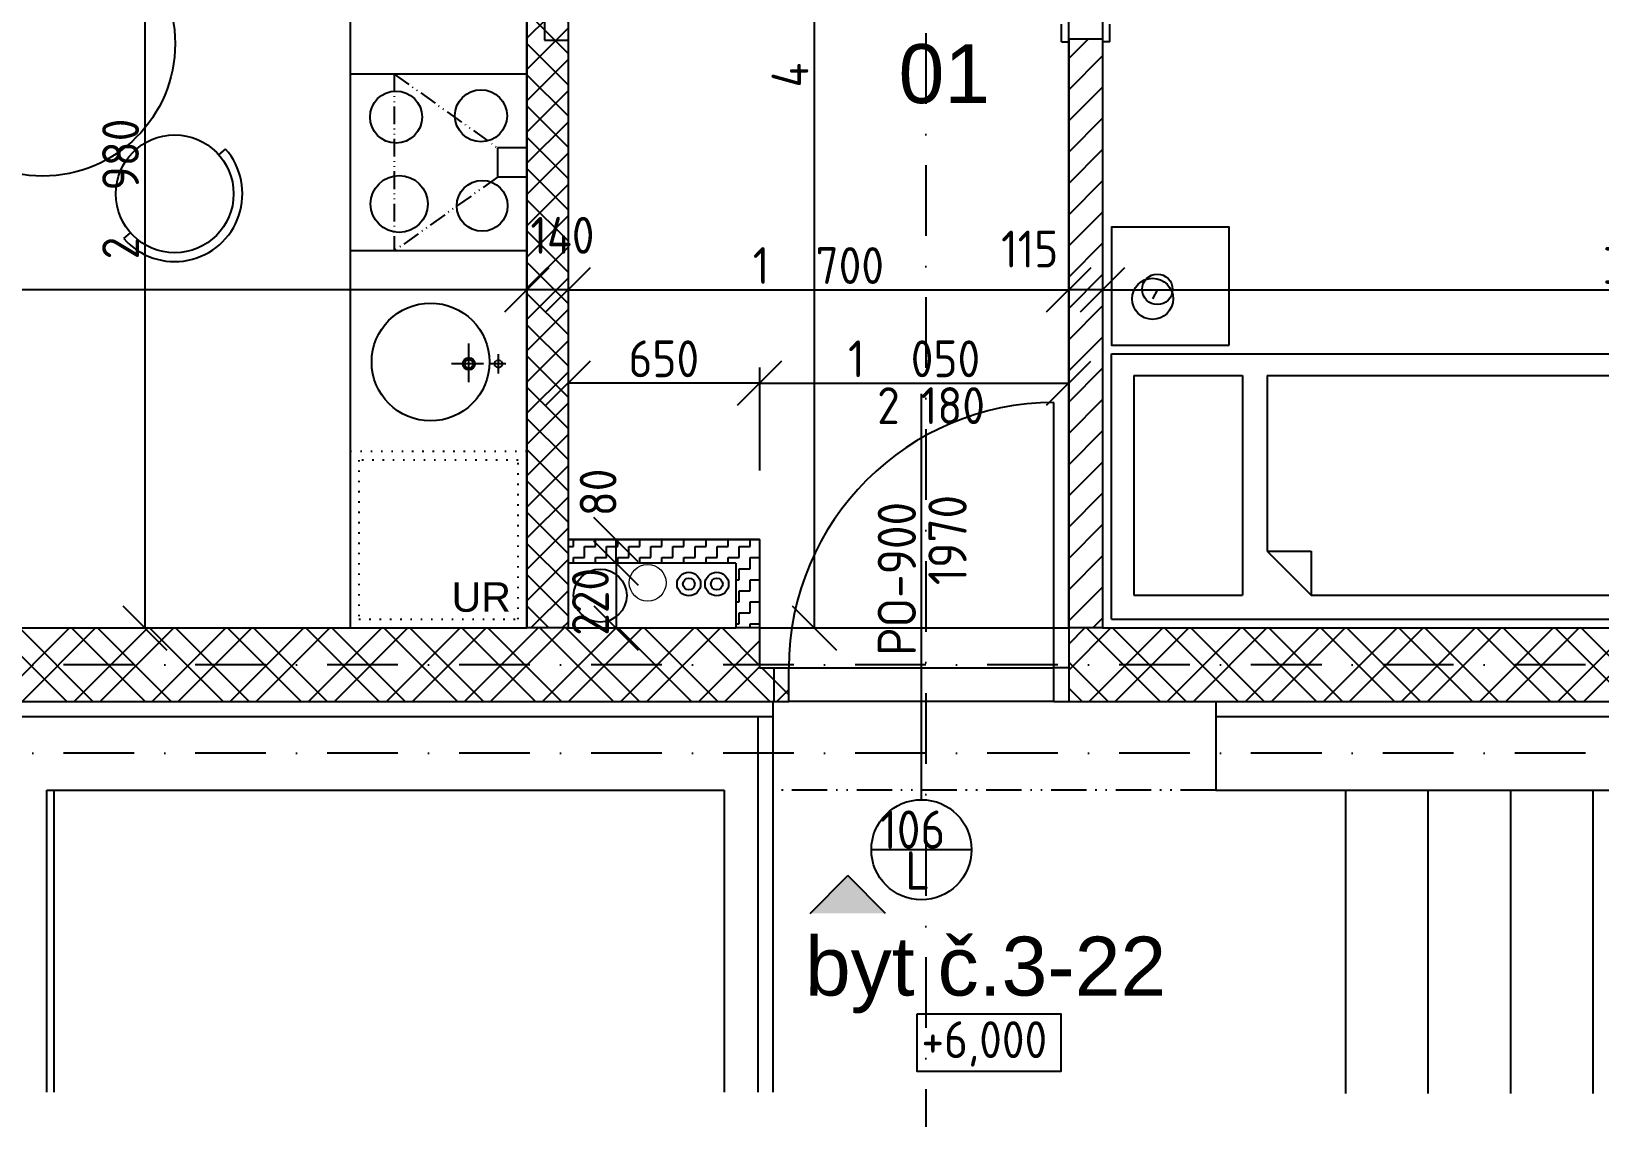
# Model space of a CAD drawing. Extents: x 4511820 to 5180432, y -1526536 to -944957.
# Drawn here: x 5148380 to 5153705, y -1137966 to -1134279 of the extents above; entities that cross this region are included whole.
import ezdxf

# ---------------------------------------------------------------- set-up
doc = ezdxf.new("R2010")
doc.units = 0
doc.header["$MEASUREMENT"] = 0
for name, pattern in [('ACAD_ISO07W100', [3.5, 0.5, -3]), ('ACAD_ISO12W100', [22, 12, -3, 0.5, -3, 0.5, -3]), ('BODKOCIARKOVANA_3', [5.6, 3, -1.3, 0, -1.3]), ('DASHED', [0.75, 0.5, -0.25])]:
    doc.linetypes.add(name, pattern=pattern)
doc.layers.get('0').update_dxf_attribs({"linetype": 'CONTINUOUS'})
doc.layers.get('Defpoints').update_dxf_attribs({"color": 61, "linetype": 'CONTINUOUS'})
for name, color, linetype in [('DVERE', 45, 'CONTINUOUS'), ('KÓTY', 4, 'CONTINUOUS'), ('MÚRY', 1, 'CONTINUOUS'), ('osi', 253, 'CONTINUOUS'), ('Plochy', 41, 'CONTINUOUS'), ('POPIS', 7, 'CONTINUOUS'), ('TENKÁ', 7, 'CONTINUOUS'), ('Z-Kúrenie', 101, 'CONTINUOUS'), ('ZARIADENIE', 47, 'CONTINUOUS'), ('ZARIADENIE1', 145, 'CONTINUOUS'), ('ZZ-elektro', 221, 'CONTINUOUS'), ('zz-vetr', 52, 'CONTINUOUS'), ('ŠRAFY', 82, 'CONTINUOUS')]:
    doc.layers.add(name, color=color, linetype=linetype)
doc.layers.add('zz-kanal-splaskova', color=37, linetype='CONTINUOUS', lineweight=18)
doc.styles.add('ARIAL', font='arial.ttf')
doc.styles.add('Style-Arial', font='arial.ttf')
doc.styles.add('STYLE1', font='isocp.shx')
doc.dimstyles.new('STANDARD-50', dxfattribs={"dimtxt": 125, "dimasz": 150, "dimexe": 10, "dimexo": 200, "dimgap": 20, "dimtad": 1, "dimdsep": 46, "dimlunit": 6, "dimtxsty": 'STYLE1', "dimblk1": 'OBLIQUE', "dimblk2": 'OBLIQUE', "dimsah": 1, "dimcen": 2.5, "dimse1": 1, "dimse2": 1, "dimadec": 0, "dimazin": 0, "dimtfac": 1, "dimtmove": 1, "dimatfit": 3, "dimldrblk": 'OBLIQUE', "dimfxl": 1, "dimtolj": 1, "dimtzin": 0, "dimarcsym": 0})
pattern_1 = [(135, (515810.9, 44482.1), (-132.5825215, -132.5825215), []), (135, (515810.9, 44570.48), (-132.5825215, -132.5825215), [])]
pattern_2 = [(45, (584112, 91563.12), (-132.5825215, 132.5825215), []), (45, (584200.39, 91563.12), (-132.5825215, 132.5825215), [])]

# ---------------------------------------------------------------- blocks, each defined once
blk = doc.blocks.new('stol kruh')
at = {"layer": 'ZARIADENIE', "ltscale": 0.25}
for p, q in [((4441014, -1342243.9), (4441036.5, -1342224.1)), ((4441690.1, -1342287.3), (4441670.3, -1342264.8)), ((4440690.9, -1342527.6), (4440713.4, -1342507.8)), ((4441974.3, -1342610), (4441954.5, -1342587.5)), ((4440650.1, -1343161.8), (4440670, -1343184.3)), ((4441910.8, -1343263.8), (4441933.3, -1343244)), ((4440934.3, -1343484.5), (4440954.1, -1343507)), ((4441588.1, -1343548), (4441610.6, -1343528.2))]:
    blk.add_line(p, q, dxfattribs=at)
for centre, radius in [((4440863.7, -1342375.8), 200), ((4441822.3, -1342437.4), 200), ((4441312.2, -1342885.9), 450), ((4440802.1, -1343334.4), 200), ((4441760.7, -1343396), 200)]:
    blk.add_circle(centre, radius, dxfattribs=at)
for centre, start, end in [((4440863.7, -1342375.8), 41.2828, 221.2828), ((4441822.3, -1342437.4), 311.3675, 131.3675), ((4440802.1, -1343334.4), 131.3675, 311.3675), ((4441760.7, -1343396), 221.3675, 41.3675)]:
    blk.add_arc(centre, 230, start, end, dxfattribs=at)
blk = doc.blocks.new('JEDNOPOSTEL')
at = {"layer": 'ZARIADENIE', "ltscale": 0.25}
for p, q in [((4449069, -1322230.2), (4447069, -1322230.2)), ((4447069, -1323130.2), (4447069, -1322230.2)), ((4449069, -1322230.2), (4449069, -1323130.2)), ((4449069, -1323130.2), (4447069, -1323130.2)), ((4448913, -1323349.6), (4448929.1, -1323317.4))]:
    blk.add_line(p, q, dxfattribs=at)
at = {"layer": 'ZARIADENIE', "color": 76, "ltscale": 0.25}
for p, q in [((4448390.6, -1322311.3), (4447130.6, -1322311.3)), ((4447130.6, -1323056.9), (4447130.6, -1322311.3)), ((4448540.6, -1322461.3), (4448390.6, -1322311.3)), ((4448390.6, -1322461.3), (4448390.6, -1322311.3)), ((4448992.6, -1322311.3), (4448623.3, -1322311.3)), ((4448623.3, -1323056.9), (4448623.3, -1322311.3)), ((4448992.6, -1323056.9), (4448992.6, -1322311.3)), ((4448540.6, -1322461.3), (4448390.6, -1322461.3)), ((4448540.6, -1323056.9), (4448540.6, -1322461.3)), ((4448540.6, -1323056.9), (4447130.6, -1323056.9)), ((4448992.6, -1323056.9), (4448623.3, -1323056.9))]:
    blk.add_line(p, q, dxfattribs=at)
at = {"layer": 'ZARIADENIE'}
blk.add_lwpolyline([(4448669, -1323160.2), (4448669, -1323560.2), (4449069, -1323560.2), (4449069, -1323160.2)], close=True, dxfattribs=at)
at = {"layer": 'ZARIADENIE', "ltscale": 0.25}
for centre, radius in [((4448929.1, -1323317.4), 69.7), ((4448913, -1323349.6), 51.9)]:
    blk.add_circle(centre, radius, dxfattribs=at)
blk = doc.blocks.new('_OBLIQUE')
at = {"color": 0, "linetype": 'ByBlock'}
blk.add_line((-0.5, -0.5), (0.5, 0.5), dxfattribs=at)
blk = doc.blocks.new('*D18261')
at = {"layer": 'Defpoints', "color": 0}
for p in [(5151902.5, -1135473), (5150852.5, -1136004.2), (5151902.5, -1136004.2)]:
    blk.add_point(p, dxfattribs=at)
at = {"layer": 'KÓTY', "color": 0, "lineweight": -2}
blk.add_line((5150852.5, -1135473), (5151902.5, -1135473), dxfattribs=at)
at = {"layer": 'KÓTY', "color": 0, "linetype": 'ByBlock', "lineweight": -2, "xscale": 150, "yscale": 150, "zscale": 150, "rotation": 180}
blk.add_blockref('_OBLIQUE', (5150852.5, -1135473), dxfattribs=at)
at = {"layer": 'KÓTY', "color": 0, "linetype": 'ByBlock', "lineweight": -2, "xscale": 150, "yscale": 150, "zscale": 150}
blk.add_blockref('_OBLIQUE', (5151902.5, -1135473), dxfattribs=at)
at = {"layer": 'KÓTY', "color": 0, "insert": (5151377.5, -1135390.5), "char_height": 125, "attachment_point": 5, "style": 'STYLE1'}
blk.add_mtext('\\A1;1ﾠ050', dxfattribs=at)
blk = doc.blocks.new('*D18262')
at = {"layer": 'Defpoints', "color": 0}
for p in [(5150202.5, -1135473), (5150202.5, -1136004.2), (5150852.5, -1136004.2)]:
    blk.add_point(p, dxfattribs=at)
at = {"layer": 'KÓTY', "color": 0, "lineweight": -2}
blk.add_line((5150852.5, -1135473), (5150202.5, -1135473), dxfattribs=at)
at = {"layer": 'KÓTY', "color": 0, "linetype": 'ByBlock', "lineweight": -2, "xscale": 150, "yscale": 150, "zscale": 150, "rotation": 180}
blk.add_blockref('_OBLIQUE', (5150202.5, -1135473), dxfattribs=at)
at = {"layer": 'KÓTY', "color": 0, "linetype": 'ByBlock', "lineweight": -2, "xscale": 150, "yscale": 150, "zscale": 150}
blk.add_blockref('_OBLIQUE', (5150852.5, -1135473), dxfattribs=at)
at = {"layer": 'KÓTY', "color": 0, "insert": (5150527.5, -1135390.5), "char_height": 125, "attachment_point": 5, "style": 'STYLE1'}
blk.add_mtext('\\A1;650', dxfattribs=at)
blk = doc.blocks.new('*D18263')
at = {"layer": 'Defpoints', "color": 0}
for p in [(5151902.5, -1135156.5), (5150202.5, -1136004.2), (5151902.5, -1136004.2)]:
    blk.add_point(p, dxfattribs=at)
at = {"layer": 'KÓTY', "color": 0, "lineweight": -2}
blk.add_line((5150202.5, -1135156.5), (5151902.5, -1135156.5), dxfattribs=at)
at = {"layer": 'KÓTY', "color": 0, "linetype": 'ByBlock', "lineweight": -2, "xscale": 150, "yscale": 150, "zscale": 150, "rotation": 180}
blk.add_blockref('_OBLIQUE', (5150202.5, -1135156.5), dxfattribs=at)
at = {"layer": 'KÓTY', "color": 0, "linetype": 'ByBlock', "lineweight": -2, "xscale": 150, "yscale": 150, "zscale": 150}
blk.add_blockref('_OBLIQUE', (5151902.5, -1135156.5), dxfattribs=at)
at = {"layer": 'KÓTY', "color": 0, "insert": (5151052.5, -1135074), "char_height": 125, "attachment_point": 5, "style": 'STYLE1'}
blk.add_mtext('\\A1;1ﾠ700', dxfattribs=at)
blk = doc.blocks.new('*D18264')
at = {"layer": 'Defpoints', "color": 0}
for p in [(5155902.5, -1135156.5), (5152017.5, -1136304.2), (5155902.5, -1136304.2)]:
    blk.add_point(p, dxfattribs=at)
at = {"layer": 'KÓTY', "color": 0, "lineweight": -2}
blk.add_line((5152017.5, -1135156.5), (5155902.5, -1135156.5), dxfattribs=at)
at = {"layer": 'KÓTY', "color": 0, "linetype": 'ByBlock', "lineweight": -2, "xscale": 150, "yscale": 150, "zscale": 150, "rotation": 180}
blk.add_blockref('_OBLIQUE', (5152017.5, -1135156.5), dxfattribs=at)
at = {"layer": 'KÓTY', "color": 0, "linetype": 'ByBlock', "lineweight": -2, "xscale": 150, "yscale": 150, "zscale": 150}
blk.add_blockref('_OBLIQUE', (5155902.5, -1135156.5), dxfattribs=at)
at = {"layer": 'KÓTY', "color": 0, "insert": (5153960, -1135074), "char_height": 125, "attachment_point": 5, "style": 'STYLE1'}
blk.add_mtext('\\A1;3ﾠ885', dxfattribs=at)
blk = doc.blocks.new('*D18265')
at = {"layer": 'Defpoints', "color": 0}
for p in [(5151902.5, -1135156.5), (5151902.5, -1136304.2), (5152017.5, -1136304.2)]:
    blk.add_point(p, dxfattribs=at)
at = {"layer": 'KÓTY', "color": 0, "lineweight": -2}
blk.add_line((5152017.5, -1135156.5), (5151902.5, -1135156.5), dxfattribs=at)
at = {"layer": 'KÓTY', "color": 0, "linetype": 'ByBlock', "lineweight": -2, "xscale": 150, "yscale": 150, "zscale": 150, "rotation": 180}
blk.add_blockref('_OBLIQUE', (5151902.5, -1135156.5), dxfattribs=at)
at = {"layer": 'KÓTY', "color": 0, "linetype": 'ByBlock', "lineweight": -2, "xscale": 150, "yscale": 150, "zscale": 150}
blk.add_blockref('_OBLIQUE', (5152017.5, -1135156.5), dxfattribs=at)
at = {"layer": 'KÓTY', "color": 0, "insert": (5151770, -1135018), "char_height": 125, "attachment_point": 5, "style": 'STYLE1'}
blk.add_mtext('\\A1;115', dxfattribs=at)
blk = doc.blocks.new('*D18266')
at = {"layer": 'Defpoints', "color": 0}
for p in [(5150062.5, -1135156.5), (5150062.5, -1135156.5), (5150202.5, -1135156.5)]:
    blk.add_point(p, dxfattribs=at)
at = {"layer": 'KÓTY', "color": 0, "lineweight": -2}
blk.add_line((5150202.5, -1135156.5), (5150062.5, -1135156.5), dxfattribs=at)
at = {"layer": 'KÓTY', "color": 0, "linetype": 'ByBlock', "lineweight": -2, "xscale": 150, "yscale": 150, "zscale": 150, "rotation": 180}
blk.add_blockref('_OBLIQUE', (5150062.5, -1135156.5), dxfattribs=at)
at = {"layer": 'KÓTY', "color": 0, "linetype": 'ByBlock', "lineweight": -2, "xscale": 150, "yscale": 150, "zscale": 150}
blk.add_blockref('_OBLIQUE', (5150202.5, -1135156.5), dxfattribs=at)
at = {"layer": 'KÓTY', "color": 0, "insert": (5150183.3, -1134971.5), "char_height": 125, "attachment_point": 5, "style": 'STYLE1'}
blk.add_mtext('\\A1;140', dxfattribs=at)
blk = doc.blocks.new('*D18267')
at = {"layer": 'Defpoints', "color": 0}
for p in [(5144217.5, -1135156.5), (5144217.5, -1136304.2), (5150062.5, -1136304.2)]:
    blk.add_point(p, dxfattribs=at)
at = {"layer": 'KÓTY', "color": 0, "lineweight": -2}
blk.add_line((5150062.5, -1135156.5), (5144217.5, -1135156.5), dxfattribs=at)
at = {"layer": 'KÓTY', "color": 0, "linetype": 'ByBlock', "lineweight": -2, "xscale": 150, "yscale": 150, "zscale": 150, "rotation": 180}
blk.add_blockref('_OBLIQUE', (5144217.5, -1135156.5), dxfattribs=at)
at = {"layer": 'KÓTY', "color": 0, "linetype": 'ByBlock', "lineweight": -2, "xscale": 150, "yscale": 150, "zscale": 150}
blk.add_blockref('_OBLIQUE', (5150062.5, -1135156.5), dxfattribs=at)
at = {"layer": 'KÓTY', "color": 0, "insert": (5147140, -1135074), "char_height": 125, "attachment_point": 5, "style": 'STYLE1'}
blk.add_mtext('\\A1;5ﾠ845', dxfattribs=at)
blk = doc.blocks.new('*D18277')
at = {"layer": 'Defpoints', "color": 0}
for p in [(5150202.5, -1136084.2), (5150202.5, -1136304.2), (5150365.5, -1136304.2)]:
    blk.add_point(p, dxfattribs=at)
at = {"layer": 'KÓTY', "color": 0, "lineweight": -2}
blk.add_line((5150365.5, -1136084.2), (5150365.5, -1136304.2), dxfattribs=at)
at = {"layer": 'KÓTY', "color": 0, "linetype": 'ByBlock', "lineweight": -2, "xscale": 150, "yscale": 150, "zscale": 150}
for p, rotation in [((5150365.5, -1136084.2), 90), ((5150365.5, -1136304.2), 270)]:
    blk.add_blockref('_OBLIQUE', p, dxfattribs=dict(at, rotation=rotation))
at = {"layer": 'KÓTY', "color": 0, "insert": (5150278.5, -1136215.5), "char_height": 125, "attachment_point": 5, "rotation": 90, "style": 'STYLE1'}
blk.add_mtext('\\A1;220', dxfattribs=at)
blk = doc.blocks.new('*D18278')
at = {"layer": 'Defpoints', "color": 0}
for p in [(5150365.5, -1136004.2), (5150365.5, -1136004.2), (5150365.5, -1136084.2)]:
    blk.add_point(p, dxfattribs=at)
at = {"layer": 'KÓTY', "color": 0, "lineweight": -2}
blk.add_line((5150365.5, -1136084.2), (5150365.5, -1136004.2), dxfattribs=at)
at = {"layer": 'KÓTY', "color": 0, "linetype": 'ByBlock', "lineweight": -2, "xscale": 150, "yscale": 150, "zscale": 150}
for p, rotation in [((5150365.5, -1136004.2), 90), ((5150365.5, -1136084.2), 270)]:
    blk.add_blockref('_OBLIQUE', p, dxfattribs=dict(at, rotation=rotation))
at = {"layer": 'KÓTY', "color": 0, "insert": (5150304.5, -1135844), "char_height": 125, "attachment_point": 5, "rotation": 90, "style": 'STYLE1'}
blk.add_mtext('\\A1;80', dxfattribs=at)
blk = doc.blocks.new('*D18285')
at = {"layer": 'Defpoints', "color": 0}
for p in [(5151902.5, -1132184.2), (5151038.5, -1136304.2), (5151902.5, -1136304.2)]:
    blk.add_point(p, dxfattribs=at)
at = {"layer": 'KÓTY', "color": 0, "lineweight": -2}
blk.add_line((5151038.5, -1132184.2), (5151038.5, -1136304.2), dxfattribs=at)
at = {"layer": 'KÓTY', "color": 0, "linetype": 'ByBlock', "lineweight": -2, "xscale": 150, "yscale": 150, "zscale": 150}
for p, rotation in [((5151038.5, -1132184.2), 90), ((5151038.5, -1136304.2), 270)]:
    blk.add_blockref('_OBLIQUE', p, dxfattribs=dict(at, rotation=rotation))
at = {"layer": 'KÓTY', "color": 0, "insert": (5150956, -1134244.2), "char_height": 125, "attachment_point": 5, "rotation": 90, "style": 'STYLE1'}
blk.add_mtext('\\A1;4ﾠ120', dxfattribs=at)
blk = doc.blocks.new('*D22007')
at = {"layer": 'Defpoints', "color": 0}
for p in [(5149312.5, -1133324.2), (5148765.5, -1136304.2), (5149312.5, -1136304.2)]:
    blk.add_point(p, dxfattribs=at)
at = {"layer": 'KÓTY', "color": 0, "lineweight": -2}
blk.add_line((5148765.5, -1133324.2), (5148765.5, -1136304.2), dxfattribs=at)
at = {"layer": 'KÓTY', "color": 0, "linetype": 'ByBlock', "lineweight": -2, "xscale": 150, "yscale": 150, "zscale": 150}
for p, rotation in [((5148765.5, -1133324.2), 90), ((5148765.5, -1136304.2), 270)]:
    blk.add_blockref('_OBLIQUE', p, dxfattribs=dict(at, rotation=rotation))
at = {"layer": 'KÓTY', "color": 0, "insert": (5148683, -1134814.2), "char_height": 125, "attachment_point": 5, "rotation": 90, "style": 'STYLE1'}
blk.add_mtext('\\A1;2ﾠ980', dxfattribs=at)

msp = doc.modelspace()

# ---------------------------------------------------------------- hatches: boundary and pattern name
at = {"layer": 'TENKÁ'}
h = msp.add_hatch(color=256, dxfattribs=at)
h.dxf.hatch_style = 1
h.paths.add_polyline_path([(5151280.91, -1137273.102), (5151024.09, -1137273.102), (5151152.5, -1137144.691)])
at = {"layer": 'ŠRAFY', "ltscale": 0.25}
h = msp.add_hatch(dxfattribs=at)
h.set_pattern_fill('ANSI37', color=256, scale=600, style=0)
h.set_pattern_definition([(45, (-2973754.684, 527212.784), (-53.0330086, 53.0330086), []), (135, (-2973754.684, 527212.784), (-53.0330086, -53.0330086), [])])
h.paths.add_polyline_path([(5150062.5, -1133209.191), (5150062.5, -1133324.191), (5150062.5, -1136304.191), (5150202.5, -1136304.191), (5150202.5, -1136084.191), (5150202.5, -1136004.191), (5150202.5, -1133209.191)])
h = msp.add_hatch(dxfattribs=at)
h.set_pattern_fill('ANSI31', color=256, scale=600, style=0)
h.set_pattern_definition([(45, (515270.5, 303822), (-53.0330086, 53.0330086), [])])
h.paths.add_polyline_path([(5152017.5, -1134304.191), (5151902.5, -1134304.191), (5151902.5, -1134314.191), (5151902.5, -1136304.191), (5152017.5, -1136304.191), (5152017.5, -1134314.191)])
h = msp.add_hatch(dxfattribs=at)
h.set_pattern_fill('ZIGZAG', color=256, scale=300, style=0)
h.set_pattern_definition([(0, (-68841.5, 303822), (37.5, 37.5), [37.5, -37.5]), (90, (-68804, 303822), (-37.5, 37.5), [37.5, -37.5])])
h.paths.add_polyline_path([(5150852.5, -1136004.191), (5150202.5, -1136004.191), (5150202.5, -1136084.191), (5150772.5, -1136084.191), (5150772.5, -1136304.191), (5150852.5, -1136304.191)])
at = {"layer": 'ŠRAFY'}
h = msp.add_hatch(dxfattribs=at)
h.set_pattern_fill('ANSI32', color=256, scale=500, angle=90)
h.set_pattern_definition(pattern_1)
h.paths.add_polyline_path([(5150852.5, -1136304.191), (5150772.5, -1136304.191), (5150202.5, -1136304.191), (5150062.5, -1136304.191), (5150057.5, -1136304.191), (5149462.5, -1136304.191), (5144217.5, -1136304.191), (5144042.5, -1136304.191), (5142602.5, -1136304.191), (5142602.5, -1136554.191), (5150897.5, -1136554.191), (5150952.5, -1136554.191), (5150952.5, -1136439.191), (5150852.5, -1136439.191)])
h = msp.add_hatch(dxfattribs=at)
h.set_pattern_fill('ANSI32', color=256, scale=500)
h.set_pattern_definition(pattern_2)
h.paths.add_polyline_path([(5150852.5, -1136304.191), (5150772.5, -1136304.191), (5150202.5, -1136304.191), (5150062.5, -1136304.191), (5150057.5, -1136304.191), (5149462.5, -1136304.191), (5144217.5, -1136304.191), (5144042.5, -1136304.191), (5142602.5, -1136304.191), (5142602.5, -1136554.191), (5150897.5, -1136554.191), (5150952.5, -1136554.191), (5150952.5, -1136439.191), (5150852.5, -1136439.191)])
h = msp.add_hatch(dxfattribs=at)
h.set_pattern_fill('ANSI32', color=256, scale=500, angle=90)
h.set_pattern_definition(pattern_1)
h.paths.add_polyline_path([(5155902.5, -1136554.191), (5155902.5, -1136304.191), (5152017.5, -1136304.191), (5151902.5, -1136304.191), (5151902.5, -1136439.191), (5151902.5, -1136554.191), (5152402.5, -1136554.191)])
h = msp.add_hatch(dxfattribs=at)
h.set_pattern_fill('ANSI32', color=256, scale=500)
h.set_pattern_definition(pattern_2)
h.paths.add_polyline_path([(5155902.5, -1136554.191), (5155902.5, -1136304.191), (5152017.5, -1136304.191), (5151902.5, -1136304.191), (5151902.5, -1136439.191), (5151902.5, -1136554.191), (5152402.5, -1136554.191)])

# ---------------------------------------------------------------- linework, layer by layer
at = {"layer": 'DVERE', "ltscale": 0.25}
for p, q in [((5151877.5, -1134314.191), (5151877.5, -1134254.191)), ((5152042.5, -1134314.191), (5152042.5, -1134254.191)), ((5151877.5, -1134314.191), (5151902.5, -1134314.191)), ((5152042.5, -1134314.191), (5152017.5, -1134314.191)), ((5151402.5, -1136887), (5151402.5, -1135509.691)), ((5151572.5, -1137057), (5151232.5, -1137057))]:
    msp.add_line(p, q, dxfattribs=at)
at = {"layer": 'DVERE'}
for p, q in [((5151852.5, -1136439.191), (5151852.5, -1135539.191)), ((5150952.5, -1136439.191), (5151852.5, -1136439.191)), ((5151852.5, -1136554.191), (5150952.5, -1136554.191))]:
    msp.add_line(p, q, dxfattribs=at)
at = {"layer": 'DVERE', "ltscale": 0.25}
msp.add_circle((5151402.5, -1137057), 170, dxfattribs=at)
at = {"layer": 'DVERE'}
msp.add_arc((5151852.5, -1136439.191), 900, 90, 180, dxfattribs=at)
at = {"layer": 'KÓTY', "ltscale": 0.25}
msp.add_line((5150852.5, -1135419.597), (5150852.5, -1135769.597), dxfattribs=at)
at = {"layer": 'MÚRY'}
for p, q in [((5150202.5, -1133209.191), (5150202.5, -1136004.191)), ((5150062.5, -1133324.191), (5150062.5, -1136304.191)), ((5150852.5, -1136004.191), (5150202.5, -1136004.191)), ((5150852.5, -1136004.191), (5150852.5, -1136439.191)), ((5150202.5, -1136084.191), (5150202.5, -1136304.191)), ((5150772.5, -1136084.191), (5150202.5, -1136084.191)), ((5150772.5, -1136084.191), (5150772.5, -1136304.191)), ((5144217.5, -1136304.191), (5150057.5, -1136304.191)), ((5150202.5, -1136304.191), (5150772.5, -1136304.191)), ((5151902.5, -1136304.191), (5151902.5, -1136439.191)), ((5152017.5, -1136304.191), (5155902.5, -1136304.191)), ((5150852.5, -1136439.191), (5150952.5, -1136439.191)), ((5150952.5, -1136554.191), (5150952.5, -1136439.191)), ((5151852.5, -1136554.191), (5151852.5, -1136439.191)), ((5151902.5, -1136439.191), (5151852.5, -1136439.191)), ((5150897.5, -1136554.191), (5150952.5, -1136554.191)), ((5150897.5, -1136554.191), (5150897.5, -1137880.191)), ((5151852.5, -1136554.191), (5152402.5, -1136554.191)), ((5152402.5, -1136554.191), (5152402.5, -1136854.191)), ((5148432.5, -1136854.191), (5150732.5, -1136854.191)), ((5152402.5, -1136854.191), (5155902.5, -1136854.191))]:
    msp.add_line(p, q, dxfattribs=at)
at = {"layer": 'MÚRY', "ltscale": 0.25}
for p, q in [((5151902.5, -1134304.191), (5152017.5, -1134304.191)), ((5151902.5, -1134304.191), (5151902.5, -1136439.191)), ((5152017.5, -1134304.191), (5152017.5, -1136304.191)), ((5148432.5, -1137880.191), (5148432.5, -1136854.191)), ((5150732.5, -1136854.191), (5150732.5, -1137880.191))]:
    msp.add_line(p, q, dxfattribs=at)
at = {"layer": 'osi', "linetype": 'BODKOCIARKOVANA_3', "ltscale": 80}
for p, q in [((5151417.5, -1109191.097), (5151417.5, -1141119)), ((5157242.5, -1136429.191), (5093572.5, -1136429.191)), ((5157242.5, -1136729.191), (5093572.5, -1136729.191))]:
    msp.add_line(p, q, dxfattribs=at)
at = {"layer": 'Plochy'}
for points in [[(5150062.5, -1133324.191), (5149312.5, -1133324.191), (5149312.5, -1132184.191), (5146967.5, -1132184.191), (5146967.5, -1133324.191), (5144217.5, -1133324.191), (5144217.5, -1136304.191), (5150062.5, -1136304.191)], [(5151902.5, -1136304.191), (5151902.5, -1132184.191), (5149312.5, -1132184.191), (5149312.5, -1133209.191), (5150202.5, -1133209.191), (5150202.5, -1136004.191), (5150852.5, -1136004.191), (5150852.5, -1136304.191)], [(5155902.5, -1133324.191), (5152017.5, -1133324.191), (5152017.5, -1136304.191), (5155902.5, -1136304.191)]]:
    msp.add_lwpolyline(points, close=True, dxfattribs=at)
at = {"layer": 'TENKÁ'}
for p, q in [((5150202.5, -1136004.191), (5150202.5, -1136084.191)), ((5150202.5, -1136304.191), (5150062.5, -1136304.191)), ((5150852.5, -1136304.191), (5150772.5, -1136304.191)), ((5152017.5, -1136304.191), (5151902.5, -1136304.191)), ((5150902.5, -1136554.191), (5150902.5, -1136439.191)), ((5151902.5, -1136439.191), (5151902.5, -1136554.191)), ((5142442.5, -1136554.191), (5150897.5, -1136554.191)), ((5152402.5, -1136554.191), (5156442.5, -1136554.191)), ((5142442.5, -1136604.191), (5150897.5, -1136604.191)), ((5150847.5, -1137880.191), (5150847.5, -1136604.191)), ((5152402.5, -1136604.191), (5156442.5, -1136604.191)), ((5152842.5, -1136854.191), (5152842.5, -1137884.191)), ((5153122.5, -1136854.191), (5153122.5, -1137884.191)), ((5153402.5, -1136854.191), (5153402.5, -1137884.191)), ((5153682.5, -1136854.191), (5153682.5, -1137884.191)), ((5151024.09, -1137273.102), (5151152.5, -1137144.691)), ((5151280.91, -1137273.102), (5151152.5, -1137144.691))]:
    msp.add_line(p, q, dxfattribs=at)
at = {"layer": 'TENKÁ', "linetype": 'ACAD_ISO12W100', "ltscale": 10}
for p, q in [((5150852.5, -1136304.191), (5151902.5, -1136304.191)), ((5152402.5, -1136854.191), (5150897.5, -1136854.191))]:
    msp.add_line(p, q, dxfattribs=at)
at = {"layer": 'TENKÁ', "ltscale": 0.25}
msp.add_line((5148457.5, -1137880.191), (5148457.5, -1136854.191), dxfattribs=at)
msp.add_lwpolyline([(5151388.193, -1137613.782), (5151875.807, -1137613.782), (5151875.807, -1137809.18), (5151388.193, -1137809.18)], close=True, dxfattribs=at)
at = {"layer": 'Z-Kúrenie'}
for centre, radius in [((5150612.602, -1136155.021), 40), ((5150707.602, -1136155.021), 40), ((5150612.602, -1136155.021), 20), ((5150707.602, -1136155.021), 20)]:
    msp.add_circle(centre, radius, dxfattribs=at)
at = {"layer": 'ZARIADENIE1', "color": 8, "ltscale": 0.25}
for p, q in [((5149462.5, -1133324.191), (5149462.5, -1136304.191)), ((5150062.5, -1134424.191), (5149462.5, -1134424.191)), ((5150062.5, -1134424.191), (5149462.5, -1134424.191)), ((5149962.5, -1134674.191), (5149962.5, -1134774.191)), ((5150062.5, -1134674.191), (5149962.5, -1134674.191)), ((5150062.5, -1134774.191), (5149962.5, -1134774.191)), ((5150062.5, -1135024.191), (5149462.5, -1135024.191)), ((5150062.5, -1135024.191), (5149462.5, -1135024.191))]:
    msp.add_line(p, q, dxfattribs=at)
at = {"layer": 'ZARIADENIE1', "color": 8, "linetype": 'ACAD_ISO12W100', "ltscale": 5}
for p, q in [((5149612.5, -1134424.191), (5149962.5, -1134674.191)), ((5149612.5, -1134424.191), (5149612.5, -1135024.191)), ((5149962.5, -1134774.191), (5149612.5, -1135024.191))]:
    msp.add_line(p, q, dxfattribs=at)
at = {"layer": 'ZARIADENIE1', "color": 8, "linetype": 'DASHED'}
for p, q in [((5149865.731, -1135470.152), (5149865.731, -1135338.699)), ((5149916.396, -1135407.164), (5149806.851, -1135407.164)), ((5149990.801, -1135407.164), (5149938.768, -1135407.164)), ((5149966.154, -1135440.028), (5149966.154, -1135374.301))]:
    msp.add_line(p, q, dxfattribs=at)
at = {"layer": 'ZARIADENIE1', "color": 8, "linetype": 'ACAD_ISO07W100', "ltscale": 10}
msp.add_line((5149462.5, -1135704.191), (5150062.5, -1135704.191), dxfattribs=at)
msp.add_lwpolyline([(5150032.5, -1135734.191), (5149492.5, -1135734.191), (5149492.5, -1136274.191), (5150032.5, -1136274.191)], close=True, dxfattribs=at)
at = {"layer": 'ZARIADENIE1', "color": 8, "ltscale": 0.25}
for centre, radius in [((5149618.424, -1134570.035), 88.387), ((5149906.735, -1134565.64), 88.387), ((5149628.946, -1134864.994), 96.805), ((5149910.943, -1134871.315), 86.283), ((5149735.588, -1135401.316), 200)]:
    msp.add_circle(centre, radius, dxfattribs=at)
at = {"layer": 'ZARIADENIE1', "color": 8, "linetype": 'Continuous'}
for centre, radius in [((5149865.464, -1135407.437), 20.877), ((5149865.731, -1135407.164), 14.781)]:
    msp.add_circle(centre, radius, dxfattribs=at)
at = {"layer": 'ZARIADENIE1', "color": 8, "linetype": 'DASHED'}
msp.add_circle((5149966.154, -1135407.478), 12.931, dxfattribs=at)
at = {"layer": 'ZZ-elektro'}
for p, q in [((5150122.5, -1133809.191), (5150122.5, -1134309.191)), ((5150122.5, -1134309.191), (5150202.5, -1134309.191))]:
    msp.add_line(p, q, dxfattribs=at)
at = {"layer": 'zz-kanal-splaskova'}
msp.add_circle((5150472.832, -1136150.81), 62.5, dxfattribs=at)
at = {"layer": 'zz-vetr'}
msp.add_circle((5150311.483, -1136194.191), 90, dxfattribs=at)

# ---------------------------------------------------------------- block references
at = {"layer": 'ZARIADENIE'}
msp.add_blockref('stol kruh', (707106.033, 208565.408), dxfattribs=at)
at = {"layer": 'ZARIADENIE', "color": 2, "rotation": 180}
msp.add_blockref('JEDNOPOSTEL', (9601116.5, -2458504.383), dxfattribs=at)

# ---------------------------------------------------------------- texts
at = {"layer": 'DVERE', "style": 'STYLE1'}
for s, p in [('106', (5151260.47, -1137053.5)), ('L', (5151347.47, -1137192.137))]:
    msp.add_text(s, height=130, dxfattribs=at).set_placement(p)
at = {"layer": 'KÓTY', "insert": (5151435.086, -1135549.457), "char_height": 125, "attachment_point": 5, "style": 'STYLE1'}
msp.add_mtext('\\A1;2 180', dxfattribs=at)
at = {"layer": 'POPIS', "lineweight": 40, "ltscale": 0.25, "style": 'ARIAL'}
msp.add_text('01', height=200, dxfattribs=at).set_placement((5151324.811, -1134522.598))
at = {"layer": 'POPIS', "color": 63, "ltscale": 0.25, "style": 'Style-Arial'}
msp.add_text('byt č.3-22', height=200, dxfattribs=at).set_placement((5151006.889, -1137551.873))
at = {"layer": 'TENKÁ', "linetype": 'Continuous', "style": 'STYLE1'}
for s, p in [('PO-900', (5151383.917, -1136398.571)), ('1970', (5151556.024, -1136158.88))]:
    msp.add_text(s, height=130, rotation=90, dxfattribs=at).set_placement(p)
at = {"layer": 'TENKÁ', "ltscale": 0.25, "style": 'STYLE1'}
msp.add_text('+6,000', height=125, dxfattribs=at).set_placement((5151402.582, -1137763.983))
at = {"layer": 'ZARIADENIE1', "color": 8, "ltscale": 0.25, "style": 'ARIAL'}
msp.add_text('UR', height=100, dxfattribs=at).set_placement((5149806.81, -1136249.108))

# ---------------------------------------------------------------- dimensions: what is measured, and where the dimension line sits
at = {"layer": 'KÓTY'}
dim = msp.add_linear_dim(base=(5151038.5, -1136304.191), p1=(5151902.5, -1132184.191), p2=(5151902.5, -1136304.191), angle=90, dimstyle='STANDARD-50', dxfattribs=at)
dim.commit()
dim.dimension.update_dxf_attribs({"geometry": '*D18285', "text_midpoint": (5150955.957, -1134244.191)})
dim = msp.add_linear_dim(base=(5148765.5, -1136304.191), p1=(5149312.5, -1133324.191), p2=(5149312.5, -1136304.191), angle=90, dimstyle='STANDARD-50', override={"dimtxsty": 'STYLE1', "dimldrblk": 'OBLIQUE'}, dxfattribs=at)
dim.commit()
dim.dimension.update_dxf_attribs({"geometry": '*D22007', "text_midpoint": (5148682.957, -1134814.191)})
for base, p1, p2, picture, middle in [((5150062.5, -1135156.5), (5150202.5, -1135156.5), (5150062.5, -1135156.5), '*D18266', (5150183.25, -1134971.5)), ((5144217.5, -1135156.5), (5150062.5, -1136304.191), (5144217.5, -1136304.191), '*D18267', (5147140, -1135073.957)), ((5151902.5, -1135156.5), (5150202.5, -1136004.191), (5151902.5, -1136004.191), '*D18263', (5151052.5, -1135073.957)), ((5155902.5, -1135156.5), (5152017.5, -1136304.191), (5155902.5, -1136304.191), '*D18264', (5153960, -1135073.957)), ((5150202.5, -1135473), (5150852.5, -1136004.191), (5150202.5, -1136004.191), '*D18262', (5150527.5, -1135390.5)), ((5151902.5, -1135473), (5150852.5, -1136004.191), (5151902.5, -1136004.191), '*D18261', (5151377.5, -1135390.457))]:
    dim = msp.add_linear_dim(base=base, p1=p1, p2=p2, dimstyle='STANDARD-50', dxfattribs=at)
    dim.commit()
    dim.dimension.update_dxf_attribs({"geometry": picture, "text_midpoint": middle})
dim = msp.add_linear_dim(base=(5151902.5, -1135156.5), p1=(5152017.5, -1136304.191), p2=(5151902.5, -1136304.191), dimstyle='STANDARD-50', dxfattribs=at)
dim.commit()
dim.dimension.update_dxf_attribs({"geometry": '*D18265', "text_midpoint": (5151770, -1135100.5), "dimtype": 160})
for base, p1, p2, picture, middle in [((5150365.5, -1136004.191), (5150365.5, -1136084.191), (5150365.5, -1136004.191), '*D18278', (5150387, -1135844)), ((5150365.5, -1136304.191), (5150202.5, -1136084.191), (5150202.5, -1136304.191), '*D18277', (5150361, -1136215.5))]:
    dim = msp.add_linear_dim(base=base, p1=p1, p2=p2, angle=90, dimstyle='STANDARD-50', dxfattribs=at)
    dim.commit()
    dim.dimension.update_dxf_attribs({"geometry": picture, "text_midpoint": middle, "dimtype": 160})

doc.saveas('drawing.dxf')
